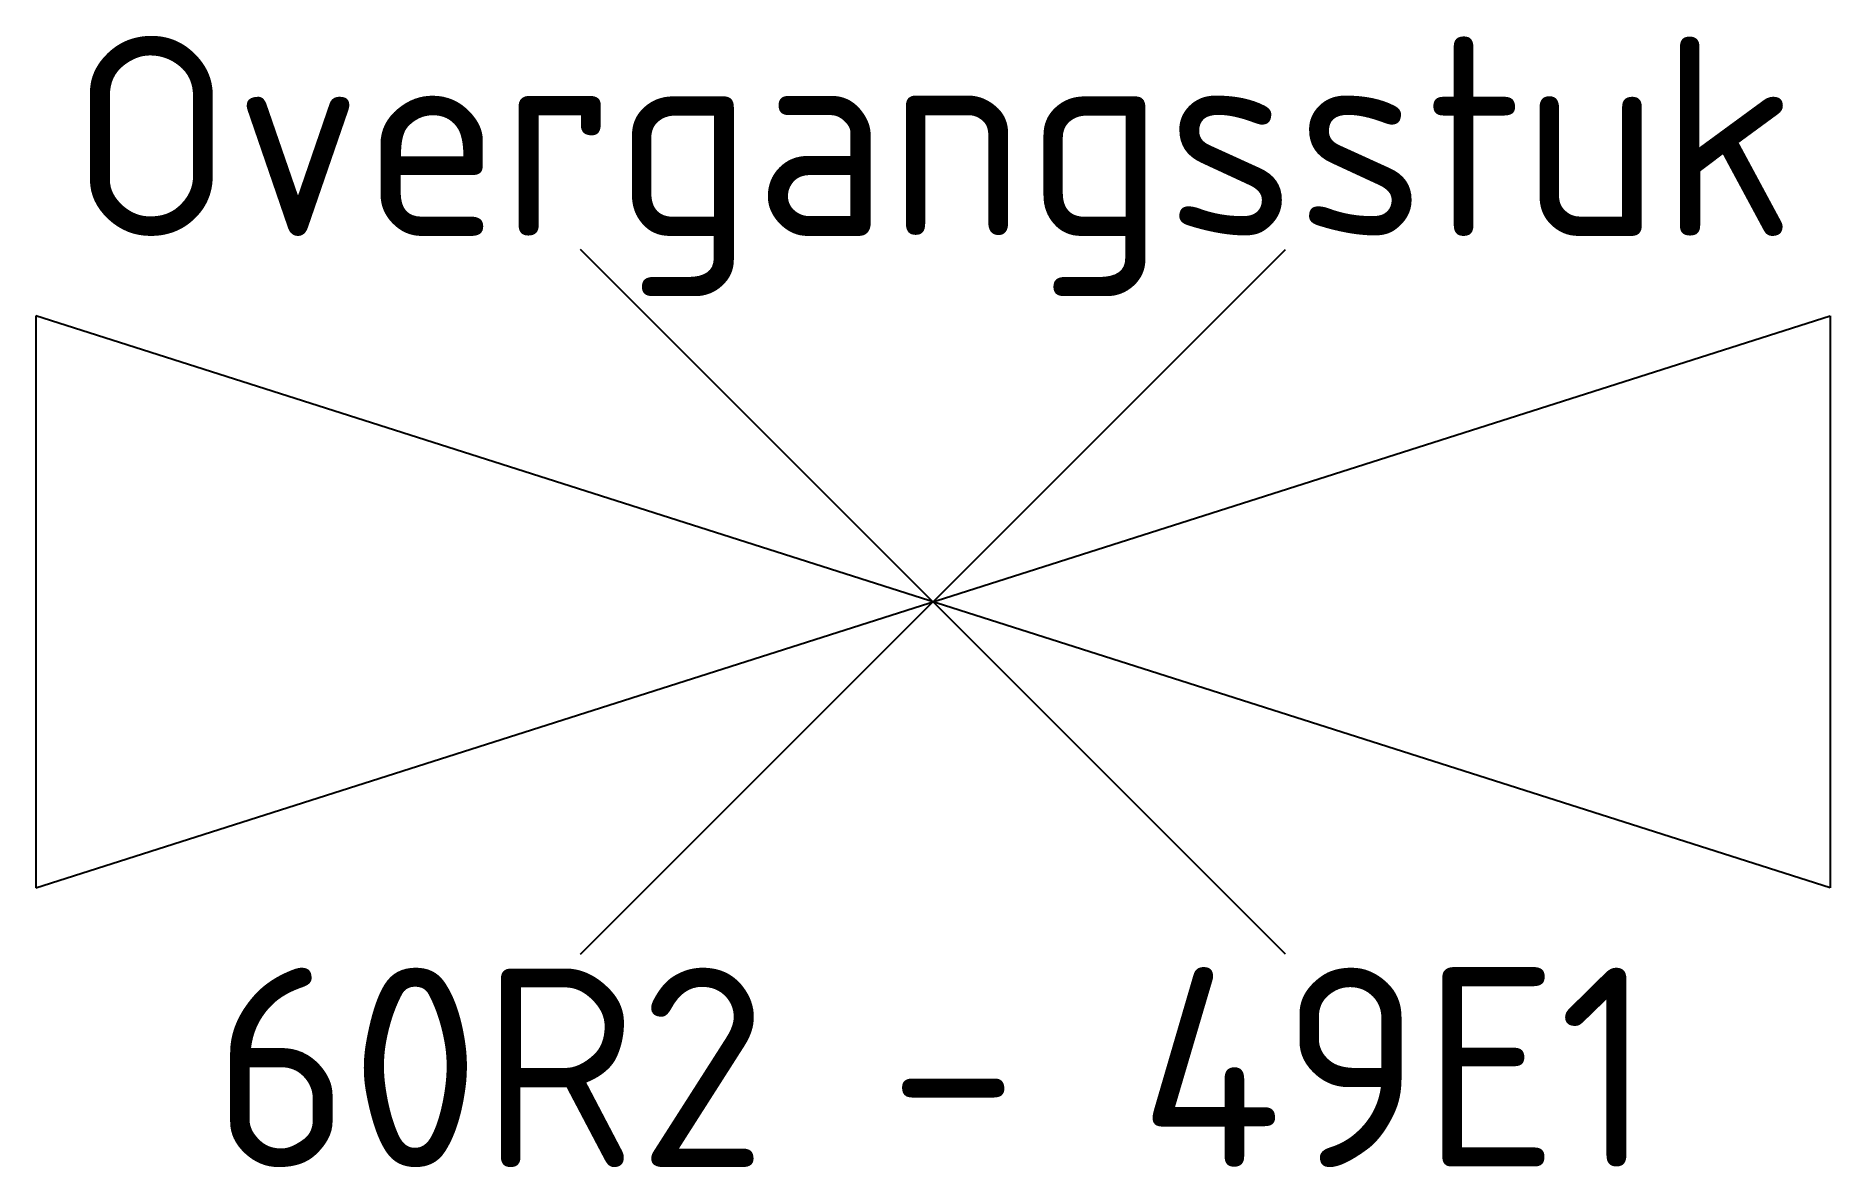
# Model space of a CAD drawing. Header units: metres. Extents: x 0 to 4.5, y -2.14 to 0.7.
import ezdxf
from ezdxf.enums import TextEntityAlignment as Align

# ---------------------------------------------------------------- set-up
doc = ezdxf.new("R2010")
doc.units = ezdxf.units.M
doc.header["$MEASUREMENT"] = 0
doc.styles.add('Style-NLCS-ISO', font='')
doc.styles.get('Style-NLCS-ISO').set_extended_font_data('NLCS-ISO')

msp = doc.modelspace()

# ---------------------------------------------------------------- linework, layer by layer
for p, q in [((1.3661, -1.6014), (3.1339, 0.1664)), ((3.1339, -1.6014), (1.3661, 0.1664)), ((0, 0), (0, -1.435)), ((0, -1.435), (4.5, 0)), ((4.5, -1.435), (0, 0)), ((4.5, 0), (4.5, -1.435))]:
    msp.add_line(p, q)

# ---------------------------------------------------------------- texts
at = {"linetype": 'Continuous', "style": 'Style-NLCS-ISO'}
msp.add_text('Overgangsstuk', height=0.5, dxfattribs=at).set_placement((2.25, 0.2), align=Align.CENTER)
at = {"linetype": 'Continuous', "insert": (2.25, -1.635), "char_height": 0.5, "attachment_point": 2, "line_spacing_factor": 0.6, "style": 'Style-NLCS-ISO'}
msp.add_mtext('60R2 - 49E1', dxfattribs=at)

doc.saveas('drawing.dxf')
